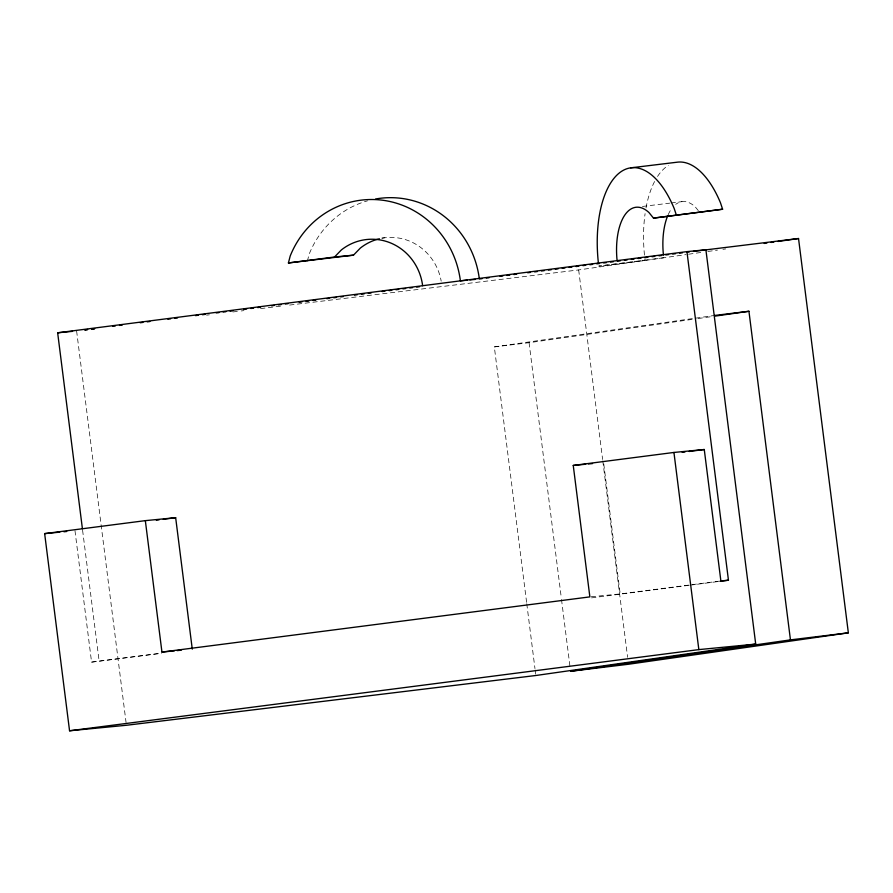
<?xml version="1.0" encoding="UTF-8"?>
<svg xmlns="http://www.w3.org/2000/svg" width="893" height="893" viewBox="0 0 893 893"><rect width="100%" height="100%" fill="white"/><g stroke="black" fill="none" stroke-linecap="round" stroke-linejoin="round"><path stroke-width="0.67" stroke-dasharray="4.46 3.35" d="M307.371 261.113L309.145 254.215A92.738 88.831 84.5 0 1 367.57 200.813M289.6 305.071L578.664 269.932L685.98 254.605M688.603 254.226L702.345 252.261M707.836 251.48L717.459 250.107M722.962 249.314L725.708 248.924M526.602 602.328L494.331 346.908L712.826 315.698M494.331 346.908L529.069 342.689L692.6 319.326M698.092 318.544L711.833 316.58M74.979 530.688L91.577 662.126L160.55 653.23M591.233 596.747L620.188 593.934L719.49 581.131M91.577 662.126L161.399 653.363M591.534 597.875L688.347 585.395M689.731 585.216L718.776 581.466M642.458 206.45L669.694 203.146M671.067 202.979L681.962 201.651M663.722 257.776L598.745 266.069L645.07 260.443A92.738 43.969 83.1 0 1 644.612 256.447M206.618 315.151L209.386 314.816M232.894 311.958L239.815 311.121M241.199 310.954L243.968 310.619M260.555 308.598L282.69 305.908M381.903 238.063L384.615 237.795M698.315 210.625L695.29 206.919A53 25.127 83.1 0 0 675.744 204.363M603.757 463.88L620.188 593.934M578.664 269.932L602.619 459.471M602.786 460.855L627.612 657.326M529.069 342.689L561.34 598.109M561.507 599.482L570.236 668.522M526.77 603.713L534.974 668.6M535.141 669.984L535.666 674.126M76.608 330.957L126.069 722.504M82.591 530.23L99.168 661.389M644.467 255.108A92.738 43.969 83.1 0 1 645.092 213.606M646.007 207.957A92.738 43.969 83.1 0 1 654.915 180.877M657.527 176.468A92.738 43.969 83.1 0 1 668.41 165.384M382.003 238.208A53 50.756 84.5 0 1 441.187 281.15M668.187 214.677A53 25.127 83.1 0 1 672.061 208.08"/><path stroke-width="1.34" d="M379.391 238.766A53 50.756 84.5 0 0 360.325 248.087L353.483 255.164L288.417 262.955L290.192 256.045A92.738 88.831 84.5 0 1 383.867 200.4A92.738 88.831 84.5 0 1 460.397 280.849L467.162 280.19M288.417 262.955L334.529 257.005L341.372 249.928A53 50.756 84.5 0 1 422.635 285.715M617.096 260.667A53 25.127 83.1 0 1 648.965 212.545L653.497 218.115L722.604 209.23L720.495 202.834A92.738 43.969 83.1 0 0 676.983 162.225L630.659 167.851M722.604 209.23L653.497 218.115M764.185 243.432L766.931 243.041M771.05 242.449L773.807 242.059M777.926 241.467L798.532 238.52L848.35 632.836L628.482 664.247L570.582 671.279L790.45 639.879L848.35 632.836M714.579 316.189L748.937 311.277L790.45 639.879M82.424 528.846L57.654 332.799L686.94 251.625L705.894 249.783L755.712 644.099L535.845 675.499L126.426 725.272L69.554 730.775L44.65 533.623L145.336 520.641L175.664 517.694L192.274 649.133M84.902 329.885L87.67 329.528L84.902 329.952M91.812 328.992L94.58 328.635M112.551 326.325L115.32 325.967M119.472 325.432L122.229 325.074M140.201 322.753L142.969 322.395M147.122 321.86L149.879 321.502M167.851 319.192L170.619 318.834M174.771 318.299L177.528 317.941M195.511 315.62L198.268 315.262M202.421 314.727L205.178 314.369M216.24 312.941L219.008 312.595M223.161 312.059L225.918 311.702M230.07 311.166L232.839 310.809M243.889 309.38L246.658 309.023M250.81 308.487L253.567 308.13M257.72 307.594L260.488 307.237M271.55 305.808L274.307 305.451M278.46 304.926L281.217 304.569M285.369 304.033L288.138 303.676M299.2 302.247L301.957 301.89M306.109 301.354L308.878 300.997M313.019 300.461L315.787 300.104M326.849 298.675L329.606 298.318M333.759 297.782L336.527 297.436M340.668 296.9L343.437 296.543M354.499 295.114L357.256 294.757M361.408 294.221L364.177 293.864M368.318 293.328L371.086 292.971M382.148 291.542L384.916 291.185M389.058 290.649L391.826 290.303M395.967 289.767L398.736 289.41M402.888 288.874L405.645 288.517M409.798 287.981L412.566 287.624M416.707 287.088L419.476 286.731M482.12 278.649L479.351 279.007A92.738 88.831 84.5 0 0 375.596 198.983M486.261 278.114L489.018 277.756M500.069 276.339L502.837 275.982M506.978 275.446L509.747 275.089M513.888 274.553L516.645 274.196M527.696 272.767L530.464 272.41M534.606 271.885L537.374 271.528M541.515 270.992L544.272 270.635M548.425 270.099L551.182 269.742M555.323 269.206L558.092 268.849M562.233 268.313L565.001 267.956M569.142 267.42L571.9 267.074M576.052 266.538L578.809 266.181M582.95 265.645L585.719 265.288M589.86 264.752L592.628 264.395M596.77 263.859L599.527 263.502M603.679 262.966L606.436 262.62M610.578 262.084L613.346 261.727M617.487 261.191L620.255 260.834M624.397 260.298L627.154 259.941M631.306 259.405L634.063 259.048M638.205 258.512L640.973 258.155M645.114 257.63L647.883 257.273M652.024 256.738L654.781 256.38M658.934 255.844L661.691 255.487M665.832 254.952L668.6 254.594M672.742 254.058L675.51 253.701M679.651 253.166L682.408 252.819M686.561 252.284L689.318 251.926M693.459 251.391L798.532 238.52M145.336 520.641L161.946 652.069L589.86 596.881L573.25 465.443L673.936 452.45L704.264 449.514L720.874 580.952L728.454 580.216L686.94 251.625M156.353 520.184L159.11 519.838M163.252 519.302L175.664 517.694M682.196 452.36L684.953 452.003M689.095 451.467L704.264 449.514M720.149 581.287L728.454 580.216M69.554 730.775L698.839 649.613L755.712 644.099M91.823 329.104L94.591 328.769M714.199 315.508L748.937 311.277M334.529 257.005L353.483 255.164M469.874 279.922L475.288 279.397M57.654 332.799L72.545 331.348M573.25 465.443L585.663 464.237M588.42 463.969L592.55 463.567M44.65 533.623L59.809 532.15M63.95 531.759L66.707 531.491M161.946 652.069L174.347 650.874M177.104 650.606L181.246 650.204M676.291 214.856L674.17 208.471A92.738 43.969 83.1 0 0 620.356 172.17A92.738 43.969 83.1 0 0 598.433 263.413M673.936 452.45L698.839 649.613M663.421 255.041A53 25.127 83.1 0 1 667.685 215.849"/></g></svg>
